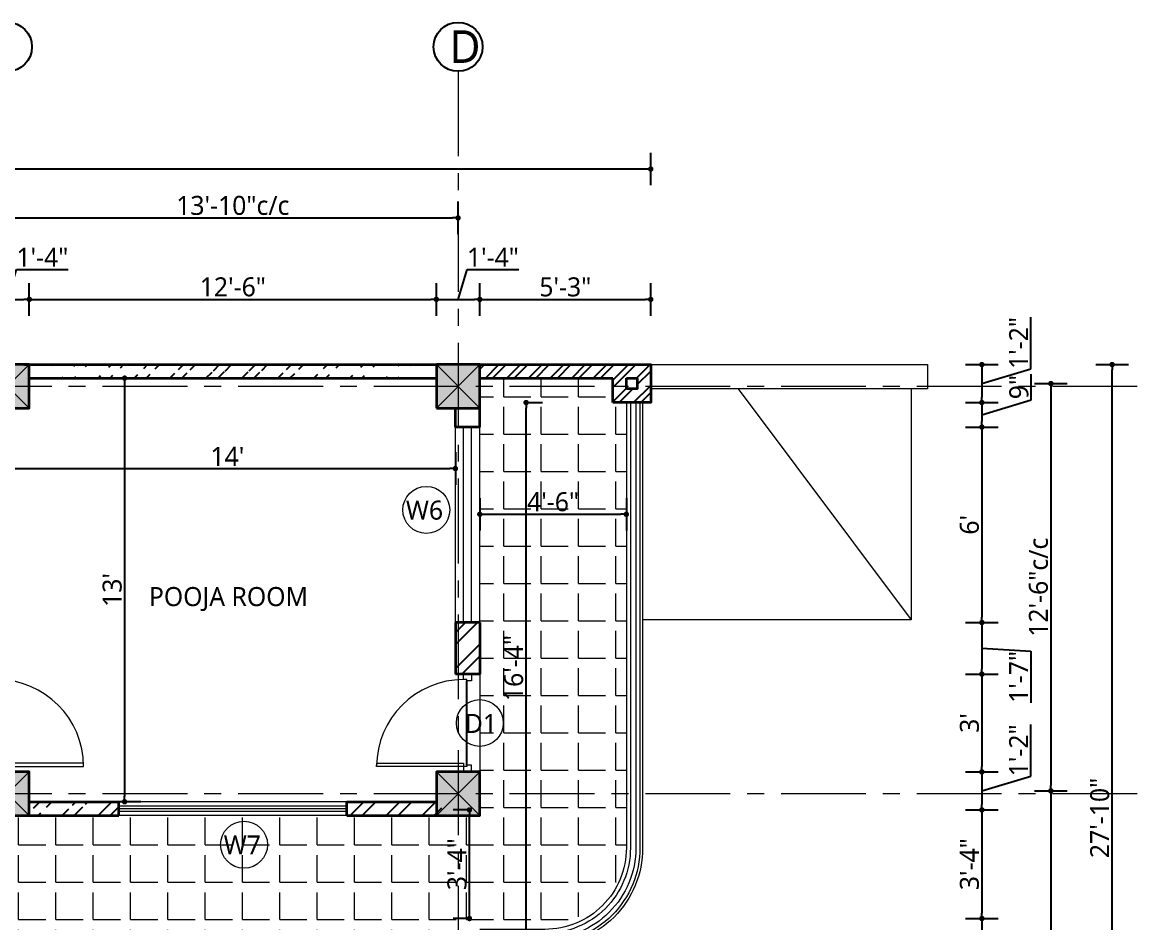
# Model space of a CAD drawing. Header units: inches. Extents: x 17146 to 31738, y -8920 to -2452.
# Drawn here: x 28431.8 to 28844.1, y -5227 to -4895.5 of the extents above; entities that cross this region are included whole.
import ezdxf

# ---------------------------------------------------------------- set-up
doc = ezdxf.new("R2010")
doc.units = ezdxf.units.IN
doc.header["$LTSCALE"] = 25
doc.header["$MEASUREMENT"] = 0
doc.header["$PDMODE"] = 3
doc.linetypes.add('CENTER', pattern=[2, 1.25, -0.25, 0.25, -0.25])
doc.layers.get('Defpoints').update_dxf_attribs({"color": 251})
for name, color, linetype in [('A-HATCH', 7, 'Continuous'), ('Text-external', 7, 'Continuous'), ('Text-internal', 7, 'Continuous')]:
    doc.layers.add(name, color=color, linetype=linetype)
for name, color, linetype, lineweight in [('Center line', 252, 'CENTER', 20), ('Column', 130, 'Continuous', 35), ('Dim-external', 151, 'Continuous', 9), ('Dim-internal', 150, 'Continuous', 9), ('Door-window', 40, 'Continuous', 15), ('Elevation3', 74, 'Continuous', 13), ('Hatch', 253, 'Continuous', 13), ('Railing', 153, 'Continuous', 18), ('sill', 30, 'Continuous', 20), ('text window', 212, 'Continuous', 20), ('Wall-Section', 6, 'Continuous', 35)]:
    doc.layers.add(name, color=color, linetype=linetype, lineweight=lineweight)
doc.styles.add('caption 1in-8ft', font='trebuc.ttf', dxfattribs={"height": 12})
doc.styles.add('int text 1in-8ft', font='trebuc.ttf', dxfattribs={"height": 7})
doc.dimstyles.new('dim 1in-8ft', dxfattribs={"dimtxt": 7, "dimasz": 2, "dimexe": 6, "dimexo": 6, "dimgap": 1, "dimtad": 1, "dimdec": 0, "dimzin": 0, "dimdsep": 46, "dimlunit": 4, "dimtxsty": 'int text 1in-8ft', "dimblk": 'DOT', "dimcen": 4, "dimdle": 6, "dimclrt": 7, "dimadec": 0, "dimazin": 0, "dimtfac": 1, "dimtdec": 0, "dimtofl": 0, "dimtmove": 0, "dimatfit": 3, "dimfxl": 6, "dimfxlon": 1, "dimtolj": 1, "dimtzin": 0, "dimarcsym": 0})
doc.dimstyles.new('dim 1in-8ft c-c', dxfattribs={"dimtxt": 7, "dimasz": 2, "dimexe": 6, "dimexo": 6, "dimgap": 1, "dimtad": 1, "dimdec": 0, "dimzin": 0, "dimdsep": 46, "dimlunit": 4, "dimtxsty": 'int text 1in-8ft', "dimblk": 'DOT', "dimcen": 4, "dimdle": 6, "dimclrt": 7, "dimadec": 0, "dimazin": 0, "dimtfac": 1, "dimtdec": 0, "dimtofl": 0, "dimtmove": 0, "dimatfit": 3, "dimfxl": 6, "dimfxlon": 1, "dimtolj": 1, "dimtzin": 0, "dimarcsym": 0})
pattern_1 = [(45, (21802.997, -5241.595), (-6.629126, 6.629126), []), (45, (21807.416, -5241.595), (-6.629126, 6.629126), [])]
pattern_2 = [(45, (21802.997, -5239.595), (-6.629126, 6.629126), []), (45, (21807.416, -5239.595), (-6.629126, 6.629126), [])]

# ---------------------------------------------------------------- blocks, each defined once
blk = doc.blocks.new('*U10')
at = {"lineweight": 20}
for points in [[(-2, 1.5), (-2, 33.5), (-3.25, 33.47), (-3.25, 1.5)], [(-36, 1.5), (-36, -1.5), (-33.5, -1.5), (-33.5, 0.25), (-34, 0.25), (-34, 1.5)], [(0, 1.5), (0, -1.5), (-2.5, -1.5), (-2.5, 0.25), (-2, 0.25), (-2, 1.5)]]:
    blk.add_lwpolyline(points, close=True, dxfattribs=at)
at = {"lineweight": 13}
blk.add_arc((-2, 1.5), 32, 90, 180, dxfattribs=at)
at = {"layer": 'Defpoints'}
blk.add_line((-2.5, 0.25), (-33.5, 0.25), dxfattribs=at)
blk = doc.blocks.new('*U34')
at = {"lineweight": 20}
for points in [[(2, 1.5), (2, 33.5), (3.25, 33.47), (3.25, 1.5)], [(0, 1.5), (0, -1.5), (2.5, -1.5), (2.5, 0.25), (2, 0.25), (2, 1.5)], [(36, 1.5), (36, -1.5), (33.5, -1.5), (33.5, 0.25), (34, 0.25), (34, 1.5)]]:
    blk.add_lwpolyline(points, close=True, dxfattribs=at)
at = {"lineweight": 13}
blk.add_arc((2, 1.5), 32, 360, 90, dxfattribs=at)
at = {"layer": 'Defpoints'}
blk.add_line((2.5, 0.25), (33.5, 0.25), dxfattribs=at)
blk = doc.blocks.new('grid')
at = {"layer": 'Center line'}
for p, q in [((506, 115), (506, -429.63)), ((-175, -1), (774, -1)), ((-175, -151), (774, -151))]:
    blk.add_line(p, q, dxfattribs=at)
at = {"layer": 'Text-external'}
for centre in [(340, 124), (506, 124)]:
    blk.add_circle(centre, 9, dxfattribs=at)
at = {"layer": 'Text-external', "insert": (502.85, 130.08), "char_height": 12, "width": 130.1671, "attachment_point": 1, "style": 'caption 1in-8ft'}
blk.add_mtext('D', dxfattribs=at)
blk = doc.blocks.new('_Dot')
at = {"color": 0, "linetype": 'ByBlock', "lineweight": -2}
blk.add_line((-0.5, 0), (-1, 0), dxfattribs=at)
at = {"color": 0, "linetype": 'ByBlock', "const_width": 0.5}
blk.add_lwpolyline([(-0.25, 0, 1), (0.25, 0, 1)], format="xyb", close=True, dxfattribs=at)
blk = doc.blocks.new('*D323')
at = {"layer": 'Defpoints', "color": 0, "transparency": 16777216}
for p in [(28434.29, -4997.48), (28418.29, -5021.48), (28434.29, -5021.48)]:
    blk.add_point(p, dxfattribs=at)
at = {"layer": 'Dim-external', "color": 0, "lineweight": -2, "transparency": 16777216}
for p, q in [((28426.29, -4997.48), (28429.59, -4986.48)), ((28429.59, -4986.48), (28448.62, -4986.48)), ((28418.29, -5003.48), (28418.29, -4991.48)), ((28434.29, -5003.48), (28434.29, -4991.48)), ((28420.29, -4997.48), (28432.29, -4997.48))]:
    blk.add_line(p, q, dxfattribs=at)
at = {"layer": 'Dim-external', "color": 0, "lineweight": -2, "transparency": 16777216, "xscale": 2, "yscale": 2, "zscale": 2, "rotation": 180}
blk.add_blockref('_Dot', (28418.29, -4997.48), dxfattribs=at)
at = {"layer": 'Dim-external', "color": 0, "lineweight": -2, "transparency": 16777216, "xscale": 2, "yscale": 2, "zscale": 2}
blk.add_blockref('_Dot', (28434.29, -4997.48), dxfattribs=at)
at = {"layer": 'Dim-external', "color": 7, "transparency": 16777216, "insert": (28439.11, -4981.98), "char_height": 7, "attachment_point": 5, "style": 'int text 1in-8ft'}
blk.add_mtext('\\A1;1\'-4"', dxfattribs=at)
blk = doc.blocks.new('*D324')
at = {"layer": 'Defpoints', "color": 0, "transparency": 16777216}
for p in [(28584.29, -4997.48), (28434.29, -5021.48), (28584.29, -5021.48)]:
    blk.add_point(p, dxfattribs=at)
at = {"layer": 'Dim-external', "color": 0, "lineweight": -2, "transparency": 16777216}
for p, q in [((28434.29, -5003.48), (28434.29, -4991.48)), ((28584.29, -5003.48), (28584.29, -4991.48)), ((28436.29, -4997.48), (28582.29, -4997.48))]:
    blk.add_line(p, q, dxfattribs=at)
at = {"layer": 'Dim-external', "color": 0, "lineweight": -2, "transparency": 16777216, "xscale": 2, "yscale": 2, "zscale": 2, "rotation": 180}
blk.add_blockref('_Dot', (28434.29, -4997.48), dxfattribs=at)
at = {"layer": 'Dim-external', "color": 0, "lineweight": -2, "transparency": 16777216, "xscale": 2, "yscale": 2, "zscale": 2}
blk.add_blockref('_Dot', (28584.29, -4997.48), dxfattribs=at)
at = {"layer": 'Dim-external', "color": 7, "transparency": 16777216, "insert": (28509.29, -4992.91), "char_height": 7, "attachment_point": 5, "style": 'int text 1in-8ft'}
blk.add_mtext('\\A1;12\'-6"', dxfattribs=at)
blk = doc.blocks.new('*D325')
at = {"layer": 'Defpoints', "color": 0, "transparency": 16777216}
for p in [(28600.29, -4997.48), (28584.29, -5021.48), (28600.29, -5021.48)]:
    blk.add_point(p, dxfattribs=at)
at = {"layer": 'Dim-external', "color": 0, "lineweight": -2, "transparency": 16777216}
for p, q in [((28592.29, -4997.48), (28595.59, -4986.48)), ((28595.59, -4986.48), (28614.62, -4986.48)), ((28584.29, -5003.48), (28584.29, -4991.48)), ((28600.29, -5003.48), (28600.29, -4991.48)), ((28586.29, -4997.48), (28598.29, -4997.48))]:
    blk.add_line(p, q, dxfattribs=at)
at = {"layer": 'Dim-external', "color": 0, "lineweight": -2, "transparency": 16777216, "xscale": 2, "yscale": 2, "zscale": 2, "rotation": 180}
blk.add_blockref('_Dot', (28584.29, -4997.48), dxfattribs=at)
at = {"layer": 'Dim-external', "color": 0, "lineweight": -2, "transparency": 16777216, "xscale": 2, "yscale": 2, "zscale": 2}
blk.add_blockref('_Dot', (28600.29, -4997.48), dxfattribs=at)
at = {"layer": 'Dim-external', "color": 7, "transparency": 16777216, "insert": (28605.11, -4981.98), "char_height": 7, "attachment_point": 5, "style": 'int text 1in-8ft'}
blk.add_mtext('\\A1;1\'-4"', dxfattribs=at)
blk = doc.blocks.new('*D326')
at = {"layer": 'Defpoints', "color": 0, "transparency": 16777216}
for p in [(28663.29, -4997.48), (28600.29, -5021.48), (28663.29, -5021.48)]:
    blk.add_point(p, dxfattribs=at)
at = {"layer": 'Dim-external', "color": 0, "lineweight": -2, "transparency": 16777216}
for p, q in [((28600.29, -5003.48), (28600.29, -4991.48)), ((28663.29, -5003.48), (28663.29, -4991.48)), ((28602.29, -4997.48), (28661.29, -4997.48))]:
    blk.add_line(p, q, dxfattribs=at)
at = {"layer": 'Dim-external', "color": 0, "lineweight": -2, "transparency": 16777216, "xscale": 2, "yscale": 2, "zscale": 2, "rotation": 180}
blk.add_blockref('_Dot', (28600.29, -4997.48), dxfattribs=at)
at = {"layer": 'Dim-external', "color": 0, "lineweight": -2, "transparency": 16777216, "xscale": 2, "yscale": 2, "zscale": 2}
blk.add_blockref('_Dot', (28663.29, -4997.48), dxfattribs=at)
at = {"layer": 'Dim-external', "color": 7, "transparency": 16777216, "insert": (28631.79, -4992.92), "char_height": 7, "attachment_point": 5, "style": 'int text 1in-8ft'}
blk.add_mtext('\\A1;5\'-3"', dxfattribs=at)
blk = doc.blocks.new('*D329')
at = {"layer": 'Defpoints', "color": 0, "transparency": 16777216}
for p in [(28592.29, -4967.48), (28426.29, -5029.48), (28592.29, -5029.48)]:
    blk.add_point(p, dxfattribs=at)
at = {"layer": 'Dim-external', "color": 0, "lineweight": -2, "transparency": 16777216}
for p, q in [((28426.29, -4973.48), (28426.29, -4961.48)), ((28592.29, -4973.48), (28592.29, -4961.48)), ((28428.29, -4967.48), (28590.29, -4967.48))]:
    blk.add_line(p, q, dxfattribs=at)
at = {"layer": 'Dim-external', "color": 0, "lineweight": -2, "transparency": 16777216, "xscale": 2, "yscale": 2, "zscale": 2, "rotation": 180}
blk.add_blockref('_Dot', (28426.29, -4967.48), dxfattribs=at)
at = {"layer": 'Dim-external', "color": 0, "lineweight": -2, "transparency": 16777216, "xscale": 2, "yscale": 2, "zscale": 2}
blk.add_blockref('_Dot', (28592.29, -4967.48), dxfattribs=at)
at = {"layer": 'Dim-external', "color": 7, "transparency": 16777216, "insert": (28509.29, -4962.92), "char_height": 7, "attachment_point": 5, "style": 'int text 1in-8ft'}
blk.add_mtext('\\A1;13\'-10"c/c', dxfattribs=at)
blk = doc.blocks.new('*D330')
at = {"layer": 'Defpoints', "color": 0, "transparency": 16777216}
for p in [(28016.29, -4949.48), (28016.29, -5021.48), (28663.29, -5021.48)]:
    blk.add_point(p, dxfattribs=at)
at = {"layer": 'Dim-external', "color": 0, "lineweight": -2, "transparency": 16777216}
for p, q in [((28016.29, -4955.48), (28016.29, -4943.48)), ((28663.29, -4955.48), (28663.29, -4943.48)), ((28661.29, -4949.48), (28018.29, -4949.48))]:
    blk.add_line(p, q, dxfattribs=at)
at = {"layer": 'Dim-external', "color": 0, "lineweight": -2, "transparency": 16777216, "xscale": 2, "yscale": 2, "zscale": 2, "rotation": 180}
blk.add_blockref('_Dot', (28016.29, -4949.48), dxfattribs=at)
at = {"layer": 'Dim-external', "color": 0, "lineweight": -2, "transparency": 16777216, "xscale": 2, "yscale": 2, "zscale": 2}
blk.add_blockref('_Dot', (28663.29, -4949.48), dxfattribs=at)
at = {"layer": 'Dim-external', "color": 7, "transparency": 16777216, "insert": (28339.79, -4944.92), "char_height": 7, "attachment_point": 5, "style": 'int text 1in-8ft'}
blk.add_mtext('\\A1;53\'-11"', dxfattribs=at)
blk = doc.blocks.new('*D308')
at = {"layer": 'Defpoints', "color": 0, "transparency": 16777216}
for p in [(28663.29, -5021.48), (28663.29, -5035.48), (28785.29, -5035.48)]:
    blk.add_point(p, dxfattribs=at)
at = {"layer": 'Dim-external', "color": 0, "lineweight": -2, "transparency": 16777216}
for p, q in [((28803.34, -5023.07), (28803.34, -5004.04)), ((28779.29, -5021.48), (28791.29, -5021.48)), ((28785.29, -5028.48), (28803.34, -5023.07)), ((28785.29, -5023.48), (28785.29, -5033.48)), ((28779.29, -5035.48), (28791.29, -5035.48))]:
    blk.add_line(p, q, dxfattribs=at)
at = {"layer": 'Dim-external', "color": 0, "lineweight": -2, "transparency": 16777216, "xscale": 2, "yscale": 2, "zscale": 2}
for p, rotation in [((28785.29, -5021.48), 90), ((28785.29, -5035.48), 270)]:
    blk.add_blockref('_Dot', p, dxfattribs=dict(at, rotation=rotation))
at = {"layer": 'Dim-external', "color": 7, "transparency": 16777216, "insert": (28798.82, -5013.55), "char_height": 7, "attachment_point": 5, "rotation": 90, "style": 'int text 1in-8ft'}
blk.add_mtext('\\A1;1\'-2"', dxfattribs=at)
blk = doc.blocks.new('*D309')
at = {"layer": 'Defpoints', "color": 0, "transparency": 16777216}
for p in [(28663.29, -5035.48), (28600.29, -5044.48), (28785.29, -5044.48)]:
    blk.add_point(p, dxfattribs=at)
at = {"layer": 'Dim-external', "color": 0, "lineweight": -2, "transparency": 16777216}
for p, q in [((28803.51, -5034.51), (28803.51, -5025.04)), ((28785.29, -5039.98), (28803.51, -5034.51)), ((28779.29, -5035.48), (28791.29, -5035.48)), ((28785.29, -5037.48), (28785.29, -5042.48)), ((28779.29, -5044.48), (28791.29, -5044.48))]:
    blk.add_line(p, q, dxfattribs=at)
at = {"layer": 'Dim-external', "color": 0, "lineweight": -2, "transparency": 16777216, "xscale": 2, "yscale": 2, "zscale": 2}
for p, rotation in [((28785.29, -5035.48), 90), ((28785.29, -5044.48), 270)]:
    blk.add_blockref('_Dot', p, dxfattribs=dict(at, rotation=rotation))
at = {"layer": 'Dim-external', "color": 7, "transparency": 16777216, "insert": (28798.94, -5029.78), "char_height": 7, "attachment_point": 5, "rotation": 90, "style": 'int text 1in-8ft'}
blk.add_mtext('\\A1;9"', dxfattribs=at)
blk = doc.blocks.new('*D310')
at = {"layer": 'Defpoints', "color": 0, "transparency": 16777216}
for p in [(28600.29, -5135.48), (28600.29, -5171.48), (28785.29, -5171.48)]:
    blk.add_point(p, dxfattribs=at)
at = {"layer": 'Dim-external', "color": 0, "lineweight": -2, "transparency": 16777216}
for p, q in [((28779.29, -5135.48), (28791.29, -5135.48)), ((28785.29, -5137.48), (28785.29, -5169.48)), ((28779.29, -5171.48), (28791.29, -5171.48))]:
    blk.add_line(p, q, dxfattribs=at)
at = {"layer": 'Dim-external', "color": 0, "lineweight": -2, "transparency": 16777216, "xscale": 2, "yscale": 2, "zscale": 2}
for p, rotation in [((28785.29, -5135.48), 90), ((28785.29, -5171.48), 270)]:
    blk.add_blockref('_Dot', p, dxfattribs=dict(at, rotation=rotation))
at = {"layer": 'Dim-external', "color": 7, "transparency": 16777216, "insert": (28780.73, -5153.48), "char_height": 7, "attachment_point": 5, "rotation": 90, "style": 'int text 1in-8ft'}
blk.add_mtext("\\A1;3'", dxfattribs=at)
blk = doc.blocks.new('*D311')
at = {"layer": 'Defpoints', "color": 0, "transparency": 16777216}
for p in [(28600.29, -5171.48), (28600.29, -5185.48), (28785.29, -5185.48)]:
    blk.add_point(p, dxfattribs=at)
at = {"layer": 'Dim-external', "color": 0, "lineweight": -2, "transparency": 16777216}
for p, q in [((28803.34, -5173.07), (28803.34, -5154.04)), ((28779.29, -5171.48), (28791.29, -5171.48)), ((28785.29, -5178.48), (28803.34, -5173.07)), ((28785.29, -5173.48), (28785.29, -5183.48)), ((28779.29, -5185.48), (28791.29, -5185.48))]:
    blk.add_line(p, q, dxfattribs=at)
at = {"layer": 'Dim-external', "color": 0, "lineweight": -2, "transparency": 16777216, "xscale": 2, "yscale": 2, "zscale": 2}
for p, rotation in [((28785.29, -5171.48), 90), ((28785.29, -5185.48), 270)]:
    blk.add_blockref('_Dot', p, dxfattribs=dict(at, rotation=rotation))
at = {"layer": 'Dim-external', "color": 7, "transparency": 16777216, "insert": (28798.82, -5163.55), "char_height": 7, "attachment_point": 5, "rotation": 90, "style": 'int text 1in-8ft'}
blk.add_mtext('\\A1;1\'-2"', dxfattribs=at)
blk = doc.blocks.new('*D312')
at = {"layer": 'Defpoints', "color": 0, "transparency": 16777216}
for p in [(28663.29, -5185.48), (28595.29, -5225.48), (28785.29, -5225.48)]:
    blk.add_point(p, dxfattribs=at)
at = {"layer": 'Dim-external', "color": 0, "lineweight": -2, "transparency": 16777216}
for p, q in [((28779.29, -5185.48), (28791.29, -5185.48)), ((28785.29, -5187.48), (28785.29, -5223.48)), ((28779.29, -5225.48), (28791.29, -5225.48))]:
    blk.add_line(p, q, dxfattribs=at)
at = {"layer": 'Dim-external', "color": 0, "lineweight": -2, "transparency": 16777216, "xscale": 2, "yscale": 2, "zscale": 2}
for p, rotation in [((28785.29, -5185.48), 90), ((28785.29, -5225.48), 270)]:
    blk.add_blockref('_Dot', p, dxfattribs=dict(at, rotation=rotation))
at = {"layer": 'Dim-external', "color": 7, "transparency": 16777216, "insert": (28780.73, -5205.48), "char_height": 7, "attachment_point": 5, "rotation": 90, "style": 'int text 1in-8ft'}
blk.add_mtext('\\A1;3\'-4"', dxfattribs=at)
blk = doc.blocks.new('*D314')
at = {"layer": 'Defpoints', "color": 0, "transparency": 16777216}
for p in [(28593.29, -5028.48), (28626.91, -5178.48), (28810.72, -5178.48)]:
    blk.add_point(p, dxfattribs=at)
at = {"layer": 'Dim-external', "color": 0, "lineweight": -2, "transparency": 16777216}
for p, q in [((28804.72, -5028.48), (28816.72, -5028.48)), ((28810.72, -5030.48), (28810.72, -5176.48)), ((28804.72, -5178.48), (28816.72, -5178.48))]:
    blk.add_line(p, q, dxfattribs=at)
at = {"layer": 'Dim-external', "color": 0, "lineweight": -2, "transparency": 16777216, "xscale": 2, "yscale": 2, "zscale": 2}
for p, rotation in [((28810.72, -5028.48), 90), ((28810.72, -5178.48), 270)]:
    blk.add_blockref('_Dot', p, dxfattribs=dict(at, rotation=rotation))
at = {"layer": 'Dim-external', "color": 7, "transparency": 16777216, "insert": (28806.15, -5103.48), "char_height": 7, "attachment_point": 5, "rotation": 90, "style": 'int text 1in-8ft'}
blk.add_mtext('\\A1;12\'-6"c/c', dxfattribs=at)
blk = doc.blocks.new('*D315')
at = {"layer": 'Defpoints', "color": 0, "transparency": 16777216}
for p in [(28626.91, -5178.48), (28593.29, -5342.19), (28810.72, -5342.19)]:
    blk.add_point(p, dxfattribs=at)
at = {"layer": 'Dim-external', "color": 0, "lineweight": -2, "transparency": 16777216}
for p, q in [((28804.72, -5178.48), (28816.72, -5178.48)), ((28810.72, -5180.48), (28810.72, -5340.19)), ((28804.72, -5342.19), (28816.72, -5342.19))]:
    blk.add_line(p, q, dxfattribs=at)
at = {"layer": 'Dim-external', "color": 0, "lineweight": -2, "transparency": 16777216, "xscale": 2, "yscale": 2, "zscale": 2}
for p, rotation in [((28810.72, -5178.48), 90), ((28810.72, -5342.19), 270)]:
    blk.add_blockref('_Dot', p, dxfattribs=dict(at, rotation=rotation))
at = {"layer": 'Dim-external', "color": 7, "transparency": 16777216, "insert": (28806.16, -5260.34), "char_height": 7, "attachment_point": 5, "rotation": 90, "style": 'int text 1in-8ft'}
blk.add_mtext('\\A1;13\'-8"c/c', dxfattribs=at)
blk = doc.blocks.new('*D316')
at = {"layer": 'Defpoints', "color": 0, "transparency": 16777216}
for p in [(28666.29, -5021.48), (28833.29, -5021.48), (28663.29, -5355.4)]:
    blk.add_point(p, dxfattribs=at)
at = {"layer": 'Dim-external', "color": 0, "lineweight": -2, "transparency": 16777216}
for p, q in [((28827.29, -5021.48), (28839.29, -5021.48)), ((28833.29, -5353.4), (28833.29, -5023.48)), ((28827.29, -5355.4), (28839.29, -5355.4))]:
    blk.add_line(p, q, dxfattribs=at)
at = {"layer": 'Dim-external', "color": 0, "lineweight": -2, "transparency": 16777216, "xscale": 2, "yscale": 2, "zscale": 2}
for p, rotation in [((28833.29, -5021.48), 90), ((28833.29, -5355.4), 270)]:
    blk.add_blockref('_Dot', p, dxfattribs=dict(at, rotation=rotation))
at = {"layer": 'Dim-external', "color": 7, "transparency": 16777216, "insert": (28828.73, -5188.44), "char_height": 7, "attachment_point": 5, "rotation": 90, "style": 'int text 1in-8ft'}
blk.add_mtext('\\A1;27\'-10"', dxfattribs=at)
blk = doc.blocks.new('*D337')
at = {"layer": 'Defpoints', "color": 0, "transparency": 16777216}
for p in [(28600.29, -5044.48), (28591.29, -5116.48), (28785.29, -5116.48)]:
    blk.add_point(p, dxfattribs=at)
at = {"layer": 'Dim-external', "color": 0, "lineweight": -2, "transparency": 16777216}
for p, q in [((28779.29, -5044.48), (28791.29, -5044.48)), ((28785.29, -5046.48), (28785.29, -5114.48)), ((28779.29, -5116.48), (28791.29, -5116.48))]:
    blk.add_line(p, q, dxfattribs=at)
at = {"layer": 'Dim-external', "color": 0, "lineweight": -2, "transparency": 16777216, "xscale": 2, "yscale": 2, "zscale": 2}
for p, rotation in [((28785.29, -5044.48), 90), ((28785.29, -5116.48), 270)]:
    blk.add_blockref('_Dot', p, dxfattribs=dict(at, rotation=rotation))
at = {"layer": 'Dim-external', "color": 7, "transparency": 16777216, "insert": (28780.72, -5080.48), "char_height": 7, "attachment_point": 5, "rotation": 90, "style": 'int text 1in-8ft'}
blk.add_mtext("\\A1;6'", dxfattribs=at)
blk = doc.blocks.new('*D336')
at = {"layer": 'Defpoints', "color": 0, "transparency": 16777216}
for p in [(28591.29, -5116.48), (28600.29, -5135.48), (28785.29, -5135.48)]:
    blk.add_point(p, dxfattribs=at)
at = {"layer": 'Dim-external', "color": 0, "lineweight": -2, "transparency": 16777216}
for p, q in [((28779.29, -5116.48), (28791.29, -5116.48)), ((28785.29, -5118.48), (28785.29, -5133.48)), ((28785.29, -5125.98), (28803.34, -5127)), ((28803.34, -5127), (28803.34, -5146.03)), ((28779.29, -5135.48), (28791.29, -5135.48))]:
    blk.add_line(p, q, dxfattribs=at)
at = {"layer": 'Dim-external', "color": 0, "lineweight": -2, "transparency": 16777216, "xscale": 2, "yscale": 2, "zscale": 2}
for p, rotation in [((28785.29, -5116.48), 90), ((28785.29, -5135.48), 270)]:
    blk.add_blockref('_Dot', p, dxfattribs=dict(at, rotation=rotation))
at = {"layer": 'Dim-external', "color": 7, "transparency": 16777216, "insert": (28798.84, -5136.51), "char_height": 7, "attachment_point": 5, "rotation": 90, "style": 'int text 1in-8ft'}
blk.add_mtext('\\A1;1\'-7"', dxfattribs=at)
blk = doc.blocks.new('*D376')
at = {"layer": 'Defpoints', "color": 0, "transparency": 16777216}
for p in [(28595.29, -5225.48), (28663.29, -5341.36), (28785.29, -5341.36)]:
    blk.add_point(p, dxfattribs=at)
at = {"layer": 'Dim-external', "color": 0, "lineweight": -2, "transparency": 16777216}
for p, q in [((28779.29, -5225.48), (28791.29, -5225.48)), ((28785.29, -5227.48), (28785.29, -5339.36)), ((28779.29, -5341.36), (28791.29, -5341.36))]:
    blk.add_line(p, q, dxfattribs=at)
at = {"layer": 'Dim-external', "color": 0, "lineweight": -2, "transparency": 16777216, "xscale": 2, "yscale": 2, "zscale": 2}
for p, rotation in [((28785.29, -5225.48), 90), ((28785.29, -5341.36), 270)]:
    blk.add_blockref('_Dot', p, dxfattribs=dict(at, rotation=rotation))
at = {"layer": 'Dim-external', "color": 7, "transparency": 16777216, "insert": (28780.72, -5283.42), "char_height": 7, "attachment_point": 5, "rotation": 90, "style": 'int text 1in-8ft'}
blk.add_mtext('\\A1;9\'-8"', dxfattribs=at)
blk = doc.blocks.new('*D472')
at = {"layer": 'Defpoints', "color": 0, "transparency": 16777216}
for p in [(28509.29, -5026.48), (28469.42, -5182.48), (28509.29, -5182.48)]:
    blk.add_point(p, dxfattribs=at)
at = {"layer": 'Dim-internal', "color": 0, "lineweight": -2, "transparency": 16777216}
for p, q in [((28475.42, -5026.48), (28463.42, -5026.48)), ((28469.42, -5028.48), (28469.42, -5180.48)), ((28475.42, -5182.48), (28463.42, -5182.48))]:
    blk.add_line(p, q, dxfattribs=at)
at = {"layer": 'Dim-internal', "color": 0, "lineweight": -2, "transparency": 16777216, "xscale": 2, "yscale": 2, "zscale": 2}
for p, rotation in [((28469.42, -5026.48), 90), ((28469.42, -5182.48), 270)]:
    blk.add_blockref('_Dot', p, dxfattribs=dict(at, rotation=rotation))
at = {"layer": 'Dim-internal', "color": 7, "transparency": 16777216, "insert": (28464.86, -5104.48), "char_height": 7, "attachment_point": 5, "rotation": 90, "style": 'int text 1in-8ft'}
blk.add_mtext("\\A1;13'", dxfattribs=at)
blk = doc.blocks.new('*D473')
at = {"layer": 'Defpoints', "color": 0, "transparency": 16777216}
for p in [(28423.29, -5035.48), (28591.29, -5035.48), (28591.29, -5059.78)]:
    blk.add_point(p, dxfattribs=at)
at = {"layer": 'Dim-internal', "color": 0, "lineweight": -2, "transparency": 16777216}
for p, q in [((28423.29, -5053.78), (28423.29, -5065.78)), ((28591.29, -5053.78), (28591.29, -5065.78)), ((28425.29, -5059.78), (28589.29, -5059.78))]:
    blk.add_line(p, q, dxfattribs=at)
at = {"layer": 'Dim-internal', "color": 0, "lineweight": -2, "transparency": 16777216, "xscale": 2, "yscale": 2, "zscale": 2, "rotation": 180}
blk.add_blockref('_Dot', (28423.29, -5059.78), dxfattribs=at)
at = {"layer": 'Dim-internal', "color": 0, "lineweight": -2, "transparency": 16777216, "xscale": 2, "yscale": 2, "zscale": 2}
blk.add_blockref('_Dot', (28591.29, -5059.78), dxfattribs=at)
at = {"layer": 'Dim-internal', "color": 7, "transparency": 16777216, "insert": (28507.29, -5055.28), "char_height": 7, "attachment_point": 5, "style": 'int text 1in-8ft'}
blk.add_mtext("\\A1;14'", dxfattribs=at)
blk = doc.blocks.new('*D474')
at = {"layer": 'Defpoints', "color": 0, "transparency": 16777216}
for p in [(28600.29, -5044.48), (28654.29, -5046.48), (28654.29, -5076.62)]:
    blk.add_point(p, dxfattribs=at)
at = {"layer": 'Dim-internal', "color": 0, "lineweight": -2, "transparency": 16777216}
for p, q in [((28600.29, -5070.62), (28600.29, -5082.62)), ((28654.29, -5070.62), (28654.29, -5082.62)), ((28602.29, -5076.62), (28652.29, -5076.62))]:
    blk.add_line(p, q, dxfattribs=at)
at = {"layer": 'Dim-internal', "color": 0, "lineweight": -2, "transparency": 16777216, "xscale": 2, "yscale": 2, "zscale": 2, "rotation": 180}
blk.add_blockref('_Dot', (28600.29, -5076.62), dxfattribs=at)
at = {"layer": 'Dim-internal', "color": 0, "lineweight": -2, "transparency": 16777216, "xscale": 2, "yscale": 2, "zscale": 2}
blk.add_blockref('_Dot', (28654.29, -5076.62), dxfattribs=at)
at = {"layer": 'Dim-internal', "color": 7, "transparency": 16777216, "insert": (28627.29, -5072.05), "char_height": 7, "attachment_point": 5, "style": 'int text 1in-8ft'}
blk.add_mtext('\\A1;4\'-6"', dxfattribs=at)
blk = doc.blocks.new('*D475')
at = {"layer": 'Defpoints', "color": 0, "transparency": 16777216}
for p in [(28612.29, -5035.48), (28617.35, -5035.48), (28612.29, -5230.98)]:
    blk.add_point(p, dxfattribs=at)
at = {"layer": 'Dim-internal', "color": 0, "lineweight": -2, "transparency": 16777216}
for p, q in [((28617.35, -5035.48), (28623.35, -5035.48)), ((28617.35, -5228.98), (28617.35, -5037.48)), ((28617.35, -5230.98), (28623.35, -5230.98))]:
    blk.add_line(p, q, dxfattribs=at)
at = {"layer": 'Dim-internal', "color": 0, "lineweight": -2, "transparency": 16777216, "xscale": 2, "yscale": 2, "zscale": 2}
for p, rotation in [((28617.35, -5035.48), 90), ((28617.35, -5230.98), 270)]:
    blk.add_blockref('_Dot', p, dxfattribs=dict(at, rotation=rotation))
at = {"layer": 'Dim-internal', "color": 7, "transparency": 16777216, "insert": (28612.78, -5133.23), "char_height": 7, "attachment_point": 5, "rotation": 90, "style": 'int text 1in-8ft'}
blk.add_mtext('\\A1;16\'-4"', dxfattribs=at)
blk = doc.blocks.new('*D484')
at = {"layer": 'Defpoints', "color": 0, "transparency": 16777216}
for p in [(28596.47, -5185.48), (28600.29, -5185.48), (28600.29, -5225.48)]:
    blk.add_point(p, dxfattribs=at)
at = {"layer": 'Dim-internal', "color": 0, "lineweight": -2, "transparency": 16777216}
for p, q in [((28596.47, -5185.48), (28590.47, -5185.48)), ((28596.47, -5223.48), (28596.47, -5187.48)), ((28596.47, -5225.48), (28590.47, -5225.48))]:
    blk.add_line(p, q, dxfattribs=at)
at = {"layer": 'Dim-internal', "color": 0, "lineweight": -2, "transparency": 16777216, "xscale": 2, "yscale": 2, "zscale": 2}
for p, rotation in [((28596.47, -5185.48), 90), ((28596.47, -5225.48), 270)]:
    blk.add_blockref('_Dot', p, dxfattribs=dict(at, rotation=rotation))
at = {"layer": 'Dim-internal', "color": 7, "transparency": 16777216, "insert": (28591.9, -5205.48), "char_height": 7, "attachment_point": 5, "rotation": 90, "style": 'int text 1in-8ft'}
blk.add_mtext('\\A1;3\'-4"', dxfattribs=at)
blk = doc.blocks.new('col')
at = {"layer": 'Hatch'}
h = blk.add_hatch(color=256, dxfattribs=at)
h.dxf.hatch_style = 1
h.paths.add_polyline_path([(-8, -8), (8, -8), (8, 8), (-8, 8)])
at = {"layer": 'Column'}
blk.add_lwpolyline([(-8, -8), (8, -8), (8, 8), (-8, 8)], close=True, dxfattribs=at)
at = {"layer": 'Dim-external'}
for p, q in [((-8, 8), (8, -8)), ((8, 8), (-8, -8))]:
    blk.add_line(p, q, dxfattribs=at)
blk = doc.blocks.new('TFG')
at = {"layer": 'Dim-external'}
for p in [(339, 0), (505, 0), (339, -150), (505, -150)]:
    blk.add_blockref('col', p, dxfattribs=at)

msp = doc.modelspace()

# ---------------------------------------------------------------- hatches: boundary and pattern name
at = {"layer": 'A-HATCH'}
h = msp.add_hatch(dxfattribs=at)
h.set_pattern_fill('ANSI32', color=256, scale=25, style=0)
h.set_pattern_definition(pattern_2)
edge = h.paths.add_edge_path()
edge.add_line((28432.29, -5026.48), (28586.29, -5026.48))
edge.add_line((28432.29, -5021.48), (28586.29, -5021.48))
h = msp.add_hatch(dxfattribs=at)
h.set_pattern_fill('ANSI32', color=256, scale=15)
h.set_pattern_definition([(45, (25302.709, -5239.595), (-3.977476, 3.977476), []), (45, (25305.3606, -5239.595), (-3.977476, 3.977476), [])])
h.paths.add_polyline_path([(28663.29, -5021.48), (28600.29, -5021.48), (28600.29, -5026.48), (28649.29, -5026.48), (28649.29, -5033.48), (28663.29, -5033.48)])
h.paths.add_polyline_path([(28654.29, -5026.48), (28658.29, -5026.48), (28658.29, -5030.48), (28654.29, -5030.48)], flags=16)
h.paths.add_polyline_path([(28663.29, -5033.48), (28649.29, -5033.48), (28649.29, -5035.48), (28663.29, -5035.48)])
h = msp.add_hatch(dxfattribs=at)
h.set_pattern_fill('ANSI32', color=256, scale=25, style=0)
h.set_pattern_definition(pattern_2)
h.paths.add_polyline_path([(28600.29, -5116.48), (28591.29, -5116.48), (28591.29, -5135.48), (28600.29, -5135.48)])
h = msp.add_hatch(dxfattribs=at)
h.set_pattern_fill('ANSI32', color=256, scale=25, style=0)
h.set_pattern_definition(pattern_1)
edge = h.paths.add_edge_path()
edge.add_line((28467.29, -5187.48), (28467.29, -5182.48))
edge.add_line((28399.79, -5187.48), (28399.79, -5182.48))
edge.add_line((28418.29, -5182.48), (28399.79, -5182.48))
edge.add_line((28418.29, -5187.48), (28399.79, -5187.48))
edge.add_line((28432.29, -5182.48), (28467.29, -5182.48))
edge.add_line((28432.29, -5187.48), (28467.29, -5187.48))
h = msp.add_hatch(dxfattribs=at)
h.set_pattern_fill('ANSI32', color=256, scale=25, style=0)
h.set_pattern_definition(pattern_1)
edge = h.paths.add_edge_path()
edge.add_line((28551.29, -5187.48), (28551.29, -5182.48))
edge.add_line((28551.29, -5182.48), (28586.29, -5182.48))
edge.add_line((28551.29, -5187.48), (28586.29, -5187.48))
at = {"layer": 'Hatch'}
h = msp.add_hatch(dxfattribs=at)
h.set_pattern_fill('ANGLE', color=256, scale=50)
h.set_pattern_definition([(0, (20895.354, -5239.595), (0, 13.75), [10, -3.75]), (90, (20895.354, -5239.595), (-13.75, 8e-16), [10, -3.75])])
edge = h.paths.add_edge_path()
edge.add_line((28308.29, -5233.48), (28308.29, -5290.85))
edge.add_line((28308.29, -5290.85), (28256.29, -5290.85))
edge.add_line((28256.29, -5290.85), (28256.29, -5305.69))
edge.add_line((28256.29, -5305.69), (28245.29, -5305.69))
edge.add_line((28245.29, -5305.69), (28245.29, -5316.67))
edge.add_line((28245.29, -5316.67), (28088.29, -5304.01))
edge.add_line((28088.29, -5304.01), (28088.29, -5185.48))
edge.add_line((28088.29, -5185.48), (28187.29, -5185.48))
edge.add_line((28187.29, -5185.48), (28600.29, -5185.48))
edge.add_line((28600.29, -5185.48), (28600.29, -5035.48))
edge.add_line((28600.29, -5035.48), (28600.29, -5026.48))
edge.add_line((28600.29, -5026.48), (28649.29, -5026.48))
edge.add_line((28649.29, -5026.48), (28649.29, -5035.48))
edge.add_line((28649.29, -5035.48), (28654.29, -5035.48))
edge.add_line((28654.29, -5035.48), (28654.29, -5197.48))
edge.add_arc((28624.29, -5197.48), 30, -90, 0, ccw=False)
edge.add_line((28624.29, -5227.48), (28595.29, -5227.48))
edge.add_line((28595.29, -5227.48), (28595.29, -5256.68))
edge.add_line((28595.29, -5256.68), (28544.29, -5256.68))
edge.add_line((28544.29, -5256.68), (28544.29, -5293.64))
edge.add_line((28544.29, -5293.64), (28479.92, -5288.44))
edge.add_line((28479.92, -5288.44), (28476.14, -5335.29))
edge.add_line((28476.14, -5335.29), (28427.29, -5331.35))
edge.add_line((28427.29, -5331.35), (28427.29, -5233.48))
edge.add_line((28427.29, -5233.48), (28308.29, -5233.48))

# ---------------------------------------------------------------- linework, layer by layer
at = {"layer": 'Door-window'}
for p, q in [((28594.29, -5116.48), (28594.29, -5044.48)), ((28597.29, -5116.48), (28597.29, -5044.48)), ((28467.29, -5183.98), (28551.29, -5183.98)), ((28467.29, -5184.98), (28551.29, -5184.98)), ((28467.29, -5185.98), (28551.29, -5185.98))]:
    msp.add_line(p, q, dxfattribs=at)
at = {"layer": 'Elevation3'}
for p, q in [((28695.54, -5030.48), (28759.29, -5115.48)), ((28759.29, -5030.48), (28759.29, -5115.48)), ((28759.29, -5115.48), (28660.29, -5115.48))]:
    msp.add_line(p, q, dxfattribs=at)
msp.add_lwpolyline([(28663.29, -5021.48), (28765.29, -5021.48), (28765.29, -5030.48), (28663.29, -5030.48)], dxfattribs=at)
at = {"layer": 'Railing'}
for points in [[(28657.79, -5035.48), (28657.79, -5199.48, -0.414214), (28624.29, -5232.98), (28600.29, -5232.98)], [(28655.79, -5035.48), (28655.79, -5199.48, -0.414214), (28624.29, -5230.98), (28600.29, -5230.98)]]:
    msp.add_lwpolyline(points, format="xyb", dxfattribs=at)
at = {"layer": 'sill'}
for p, q in [((28591.29, -5116.48), (28591.29, -5044.48)), ((28600.29, -5116.48), (28600.29, -5044.48)), ((28600.29, -5135.48), (28600.29, -5171.48)), ((28551.29, -5182.48), (28467.29, -5182.48)), ((28551.29, -5187.48), (28467.29, -5187.48))]:
    msp.add_line(p, q, dxfattribs=at)
for points in [[(28660.29, -5035.48), (28660.29, -5199.48, -0.414214), (28624.29, -5235.48), (28600.29, -5235.48)], [(28659.29, -5035.48), (28659.29, -5199.48, -0.414214), (28624.29, -5234.48), (28600.29, -5234.48)], [(28654.29, -5035.48), (28654.29, -5199.48, -0.414214), (28624.29, -5229.48), (28600.29, -5229.48)]]:
    msp.add_lwpolyline(points, format="xyb", dxfattribs=at)
at = {"layer": 'text window', "ltscale": 15}
for centre in [(28580.57, -5075), (28600.29, -5153.48), (28513.42, -5198.3)]:
    msp.add_circle(centre, 8.64, dxfattribs=at)
at = {"layer": 'Wall-Section'}
for p, q in [((28432.29, -5021.48), (28584.29, -5021.48)), ((28600.29, -5026.48), (28600.29, -5021.48)), ((28434.29, -5026.48), (28584.29, -5026.48)), ((28649.29, -5035.48), (28649.29, -5026.48)), ((28654.29, -5030.48), (28654.29, -5026.48)), ((28591.29, -5044.48), (28591.29, -5037.48)), ((28600.29, -5044.48), (28600.29, -5035.48)), ((28654.29, -5035.48), (28654.29, -5035.48)), ((28600.29, -5044.48), (28591.29, -5044.48)), ((28591.29, -5116.48), (28591.29, -5135.48)), ((28600.29, -5116.48), (28591.29, -5116.48)), ((28600.29, -5116.48), (28600.29, -5135.48)), ((28600.29, -5135.48), (28591.29, -5135.48)), ((28434.29, -5182.48), (28467.29, -5182.48)), ((28467.29, -5187.48), (28467.29, -5182.48)), ((28551.29, -5187.48), (28551.29, -5182.48)), ((28551.29, -5182.48), (28584.29, -5182.48)), ((28432.29, -5187.48), (28467.29, -5187.48)), ((28551.29, -5187.48), (28584.29, -5187.48))]:
    msp.add_line(p, q, dxfattribs=at)
for points in [[(28600.29, -5021.48), (28663.29, -5021.48), (28663.29, -5035.48), (28649.29, -5035.48)], [(28600.29, -5026.48), (28649.29, -5026.48)], [(28654.29, -5026.48), (28658.29, -5026.48), (28658.29, -5030.48), (28654.29, -5030.48)]]:
    msp.add_lwpolyline(points, dxfattribs=at)

# ---------------------------------------------------------------- block references
at = {"layer": 'Column'}
msp.add_blockref('grid', (28086.29, -5028.48), dxfattribs=at)
at = {"layer": 'Door-window'}
for name, p, rotation in [('*U10', (28420.79, -5171.48), 270), ('*U34', (28595.79, -5171.48), 90.00000000000001)]:
    msp.add_blockref(name, p, dxfattribs=dict(at, rotation=rotation))
at = {"layer": 'Wall-Section'}
msp.add_blockref('TFG', (28087.29, -5029.48), dxfattribs=at)

# ---------------------------------------------------------------- texts
at = {"layer": 'text window', "ltscale": 15, "char_height": 7, "attachment_point": 1, "style": 'int text 1in-8ft'}
for s, insert in [('W6', (28573.07, -5071.59)), ('\\pxqc;D1', (28592.56, -5150.15)), ('W7', (28505.93, -5194.88))]:
    msp.add_mtext_dynamic_manual_height_columns(s, width=16.2552, gutter_width=1, heights=[0], dxfattribs=dict(at, insert=insert))
at = {"layer": 'Text-internal', "insert": (28467.51, -5103.42), "char_height": 7, "width": 80.332, "attachment_point": 1, "style": 'int text 1in-8ft'}
msp.add_mtext('\\pxqc;{\\C0;POOJA ROOM}', dxfattribs=at)

# ---------------------------------------------------------------- dimensions: what is measured, and where the dimension line sits
at = {"layer": 'Dim-external'}
dim = msp.add_linear_dim(base=(28016.29, -4949.48), p1=(28663.29, -5021.48), p2=(28016.29, -5021.48), dimstyle='dim 1in-8ft', dxfattribs=at)
dim.commit()
dim.dimension.update_dxf_attribs({"geometry": '*D330', "text_midpoint": (28339.79, -4944.92)})
for base, p1, p2, dimstyle, override, picture, middle in [((28592.29, -4967.48), (28426.29, -5029.48), (28592.29, -5029.48), 'dim 1in-8ft c-c', {"dimpost": 'c/c'}, '*D329', (28509.29, -4962.92)), ((28434.29, -4997.48), (28418.29, -5021.48), (28434.29, -5021.48), 'dim 1in-8ft', {"dimtmove": 1}, '*D323', (28430.59, -4981.98)), ((28600.29, -4997.48), (28584.29, -5021.48), (28600.29, -5021.48), 'dim 1in-8ft', {"dimtmove": 1}, '*D325', (28596.59, -4981.98)), ((28584.29, -4997.48), (28434.29, -5021.48), (28584.29, -5021.48), 'dim 1in-8ft', {"dimtmove": 1}, '*D324', (28509.29, -4992.91)), ((28663.29, -4997.48), (28600.29, -5021.48), (28663.29, -5021.48), 'dim 1in-8ft', {"dimtmove": 1}, '*D326', (28631.79, -4992.92))]:
    dim = msp.add_linear_dim(base=base, p1=p1, p2=p2, dimstyle=dimstyle, override=override, dxfattribs=at)
    dim.commit()
    dim.dimension.update_dxf_attribs({"geometry": picture, "text_midpoint": middle})
for base, p1, p2, dimstyle, override, picture, middle in [((28785.29, -5035.48), (28663.29, -5021.48), (28663.29, -5035.48), 'dim 1in-8ft', {"dimtmove": 1}, '*D308', (28798.82, -5022.07)), ((28785.29, -5044.48), (28663.29, -5035.48), (28600.29, -5044.48), 'dim 1in-8ft', {"dimtmove": 1}, '*D309', (28798.94, -5033.51)), ((28785.29, -5171.48), (28600.29, -5135.48), (28600.29, -5171.48), 'dim 1in-8ft', {"dimtmove": 1}, '*D310', (28780.73, -5153.48)), ((28785.29, -5185.48), (28600.29, -5171.48), (28600.29, -5185.48), 'dim 1in-8ft', {"dimtmove": 1}, '*D311', (28798.82, -5172.07)), ((28810.72, -5342.19), (28626.91, -5178.48), (28593.29, -5342.19), 'dim 1in-8ft c-c', {"dimpost": 'c/c'}, '*D315', (28806.16, -5260.34)), ((28785.29, -5225.48), (28663.29, -5185.48), (28595.29, -5225.48), 'dim 1in-8ft', {"dimtmove": 1}, '*D312', (28780.73, -5205.48)), ((28785.29, -5341.36), (28595.29, -5225.48), (28663.29, -5341.36), 'dim 1in-8ft', {"dimtmove": 1}, '*D376', (28780.72, -5283.42))]:
    dim = msp.add_linear_dim(base=base, p1=p1, p2=p2, angle=90, dimstyle=dimstyle, override=override, dxfattribs=at)
    dim.commit()
    dim.dimension.update_dxf_attribs({"geometry": picture, "text_midpoint": middle})
dim = msp.add_linear_dim(base=(28833.29, -5021.48), p1=(28663.29, -5355.4), p2=(28666.29, -5021.48), angle=90, dimstyle='dim 1in-8ft', dxfattribs=at)
dim.commit()
dim.dimension.update_dxf_attribs({"geometry": '*D316', "text_midpoint": (28828.73, -5188.44)})
for base, p1, p2, dimstyle, override, picture, middle in [((28810.72, -5178.48), (28593.29, -5028.48), (28626.91, -5178.48), 'dim 1in-8ft c-c', {"dimpost": 'c/c'}, '*D314', (28810.72, -5103.48)), ((28785.29, -5116.48), (28600.29, -5044.48), (28591.29, -5116.48), 'dim 1in-8ft', {"dimtmove": 1}, '*D337', (28785.29, -5080.48)), ((28785.29, -5135.48), (28591.29, -5116.48), (28600.29, -5135.48), 'dim 1in-8ft', {"dimtmove": 1}, '*D336', (28803.34, -5128))]:
    dim = msp.add_linear_dim(base=base, p1=p1, p2=p2, angle=90, dimstyle=dimstyle, override=override, dxfattribs=at)
    dim.commit()
    dim.dimension.update_dxf_attribs({"geometry": picture, "text_midpoint": middle, "dimtype": 160})
at = {"layer": 'Dim-internal'}
for base, p1, p2, picture, middle in [((28469.42, -5182.48), (28509.29, -5026.48), (28509.29, -5182.48), '*D472', (28464.86, -5104.48)), ((28617.3484918, -5035.47956904), (28612.29393597, -5230.97956904), (28612.29393597, -5035.47956904), '*D475', (28612.77542783, -5133.22956904)), ((28596.47, -5185.48), (28600.29, -5225.48), (28600.29, -5185.48), '*D484', (28591.9, -5205.48))]:
    dim = msp.add_linear_dim(base=base, p1=p1, p2=p2, angle=90, dimstyle='dim 1in-8ft', dxfattribs=at)
    dim.commit()
    dim.dimension.update_dxf_attribs({"geometry": picture, "text_midpoint": middle})
for base, p1, p2, picture, middle in [((28591.29, -5059.78), (28423.29, -5035.48), (28591.29, -5035.48), '*D473', (28507.29, -5055.28)), ((28654.29, -5076.62), (28600.29, -5044.48), (28654.29, -5046.48), '*D474', (28627.29, -5072.05))]:
    dim = msp.add_linear_dim(base=base, p1=p1, p2=p2, dimstyle='dim 1in-8ft', dxfattribs=at)
    dim.commit()
    dim.dimension.update_dxf_attribs({"geometry": picture, "text_midpoint": middle})

doc.saveas('drawing.dxf')
